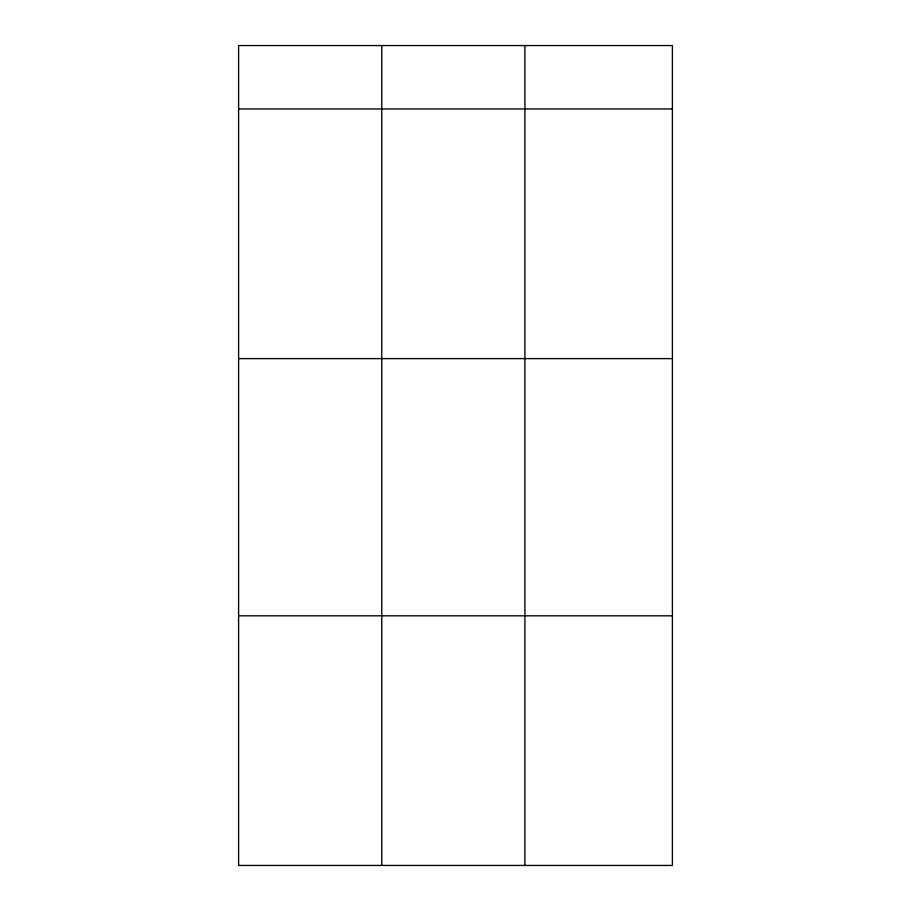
<?xml version="1.0" encoding="UTF-8"?>
<svg xmlns="http://www.w3.org/2000/svg" width="911" height="911" viewBox="0 0 911 911"><rect width="100%" height="100%" fill="white"/><g stroke="black" fill="none" stroke-linecap="round" stroke-linejoin="round"><path stroke-width="1.37" d="M238.602 108.967L672.398 108.967M238.602 358.615L672.398 358.615M238.602 615.813L672.398 615.813M524.907 45.55L524.907 865.45M381.755 45.55L381.755 865.45M672.398 45.55L238.602 45.55L238.602 865.45L672.398 865.45L672.398 45.55"/></g></svg>
